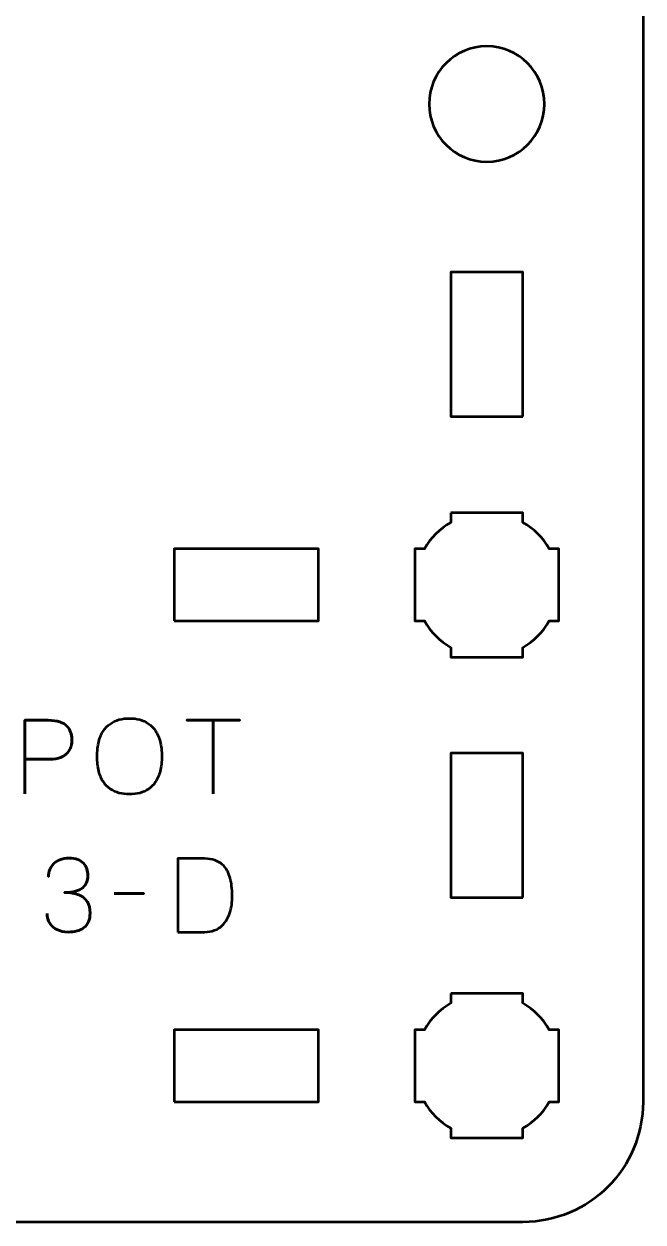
# Model space of a CAD drawing. Header units: centimetres. Extents: x -20.2 to 16.4, y -19.5 to -10.2.
# Drawn here: x 0.574 to 3.15, y -19.5 to -14.517 of the extents above; entities that cross this region are included whole.
import ezdxf

# ---------------------------------------------------------------- set-up
doc = ezdxf.new("R2010")
doc.units = ezdxf.units.CM
doc.header["$MEASUREMENT"] = 0
doc.layers.add('Layer 1', color=7, linetype='Continuous')

msp = doc.modelspace()

# ---------------------------------------------------------------- linework, layer by layer
at = {"layer": 'Layer 1', "lineweight": 53}
for points, knots in [([(1.00794, -19.5), (1.00794, -19.5), (2.64993, -19.5), (2.64993, -19.5), (2.64993, -19.5), (2.92693, -19.5), (3.15002, -19.2769), (3.15002, -18.9999), (3.15002, -18.9999), (3.15002, -16.23331), (3.15002, -13.46669), (3.15002, -10.7001), (3.15002, -10.7001), (3.15002, -10.4231), (2.92706, -10.2), (2.64993, -10.2), (2.64993, -10.2), (2.64993, -10.2), (-1.64993, -10.2), (-1.64993, -10.2), (-1.64993, -10.2), (-1.92693, -10.2), (-2.15002, -10.4231), (-2.15002, -10.7001), (-2.15002, -10.7001), (-2.15002, -13.46669), (-2.15002, -16.23331), (-2.15002, -18.9999), (-2.15002, -18.9999), (-2.15002, -19.27685), (-1.92714, -19.49992), (-1.65008, -19.5), (-1.65008, -19.5), (-1.65008, -19.5), (-0.00806, -19.5), (-0.00806, -19.5), (-0.00806, -19.5), (-0.00806, -19.5), (1.00794, -19.5), (1.00794, -19.5)], [0, 0, 0, 0, 0.1, 0.1, 0.1, 0.1, 0.2, 0.2, 0.2, 0.2, 0.3, 0.3, 0.3, 0.3, 0.4, 0.4, 0.4, 0.4, 0.5, 0.5, 0.5, 0.5, 0.6, 0.6, 0.6, 0.6, 0.7, 0.7, 0.7, 0.7, 0.8, 0.8, 0.8, 0.8, 0.9, 0.9, 0.9, 0.9, 1, 1, 1, 1]), ([(2.49996, -15.09004), (2.36744, -15.09004), (2.25996, -14.98256), (2.25996, -14.85004), (2.25996, -14.85004), (2.25996, -14.71752), (2.36744, -14.61004), (2.49996, -14.61004), (2.49996, -14.61004), (2.63248, -14.61004), (2.73996, -14.71752), (2.73996, -14.85004), (2.73996, -14.85004), (2.73996, -14.98256), (2.63248, -15.09004), (2.49996, -15.09004)], [0, 0, 0, 0, 0.25, 0.25, 0.25, 0.25, 0.5, 0.5, 0.5, 0.5, 0.75, 0.75, 0.75, 0.75, 1, 1, 1, 1]), ([(2.64993, -16.14995), (2.64993, -16.14995), (2.34992, -16.14995), (2.34992, -16.14995), (2.34992, -16.14995), (2.34992, -16.14995), (2.34992, -15.54996), (2.34992, -15.54996), (2.34992, -15.54996), (2.34992, -15.54996), (2.64993, -15.54996), (2.64993, -15.54996), (2.64993, -15.54996), (2.64993, -15.54996), (2.64993, -16.14995), (2.64993, -16.14995)], [0, 0, 0, 0, 0.25, 0.25, 0.25, 0.25, 0.5, 0.5, 0.5, 0.5, 0.75, 0.75, 0.75, 0.75, 1, 1, 1, 1]), ([(2.34993, -16.55005), (2.34993, -16.55005), (2.49845, -16.55005), (2.49845, -16.55005), (2.49845, -16.55005), (2.49845, -16.55005), (2.5, -16.55003), (2.5, -16.55003), (2.5, -16.55003), (2.5, -16.55003), (2.50155, -16.55005), (2.50155, -16.55005), (2.50155, -16.55005), (2.50155, -16.55005), (2.64993, -16.55005), (2.64993, -16.55005), (2.64993, -16.55005), (2.64993, -16.55005), (2.64993, -16.59014), (2.64993, -16.59014), (2.64993, -16.59014), (2.6955, -16.61649), (2.73348, -16.65449), (2.75984, -16.70004), (2.75984, -16.70004), (2.75984, -16.70004), (2.79993, -16.70004), (2.79993, -16.70004), (2.79993, -16.70004), (2.79993, -16.70004), (2.79993, -16.84409), (2.79993, -16.84409), (2.79993, -16.84409), (2.79993, -16.84409), (2.79999, -16.85003), (2.79999, -16.85003), (2.79999, -16.85003), (2.79999, -16.85003), (2.79993, -16.85597), (2.79993, -16.85597), (2.79993, -16.85597), (2.79993, -16.85597), (2.79993, -17.00004), (2.79993, -17.00004), (2.79993, -17.00004), (2.79993, -17.00004), (2.75986, -17.00004), (2.75986, -17.00004), (2.75986, -17.00004), (2.7335, -17.04561), (2.69551, -17.0836), (2.64993, -17.10994), (2.64993, -17.10994), (2.64993, -17.10994), (2.64993, -17.15004), (2.64993, -17.15004), (2.64993, -17.15004), (2.64993, -17.15004), (2.34993, -17.15004), (2.34993, -17.15004), (2.34993, -17.15004), (2.34993, -17.15004), (2.34993, -17.10985), (2.34993, -17.10985), (2.34993, -17.10985), (2.30443, -17.08351), (2.26649, -17.04555), (2.24015, -17.00004), (2.24015, -17.00004), (2.24015, -17.00004), (2.19994, -17.00004), (2.19994, -17.00004), (2.19994, -17.00004), (2.19994, -17.00004), (2.19994, -16.70004), (2.19994, -16.70004), (2.19994, -16.70004), (2.19994, -16.70004), (2.24017, -16.70004), (2.24017, -16.70004), (2.24017, -16.70004), (2.26651, -16.65454), (2.30444, -16.61658), (2.34993, -16.59024), (2.34993, -16.59024), (2.34993, -16.59024), (2.34993, -16.55005), (2.34993, -16.55005)], [0, 0, 0, 0, 0.0454545, 0.0454545, 0.0454545, 0.0454545, 0.0909091, 0.0909091, 0.0909091, 0.0909091, 0.1363636, 0.1363636, 0.1363636, 0.1363636, 0.1818182, 0.1818182, 0.1818182, 0.1818182, 0.2272727, 0.2272727, 0.2272727, 0.2272727, 0.2727273, 0.2727273, 0.2727273, 0.2727273, 0.3181818, 0.3181818, 0.3181818, 0.3181818, 0.3636364, 0.3636364, 0.3636364, 0.3636364, 0.4090909, 0.4090909, 0.4090909, 0.4090909, 0.4545455, 0.4545455, 0.4545455, 0.4545455, 0.5, 0.5, 0.5, 0.5, 0.5454545, 0.5454545, 0.5454545, 0.5454545, 0.5909091, 0.5909091, 0.5909091, 0.5909091, 0.6363636, 0.6363636, 0.6363636, 0.6363636, 0.6818182, 0.6818182, 0.6818182, 0.6818182, 0.7272727, 0.7272727, 0.7272727, 0.7272727, 0.7727273, 0.7727273, 0.7727273, 0.7727273, 0.8181818, 0.8181818, 0.8181818, 0.8181818, 0.8636364, 0.8636364, 0.8636364, 0.8636364, 0.9090909, 0.9090909, 0.9090909, 0.9090909, 0.9545455, 0.9545455, 0.9545455, 0.9545455, 1, 1, 1, 1]), ([(1.19993, -16.99995), (1.19993, -16.99995), (1.19993, -16.69994), (1.19993, -16.69994), (1.19993, -16.69994), (1.19993, -16.69994), (1.79992, -16.69994), (1.79992, -16.69994), (1.79992, -16.69994), (1.79992, -16.69994), (1.79992, -16.99995), (1.79992, -16.99995), (1.79992, -16.99995), (1.79992, -16.99995), (1.19993, -16.99995), (1.19993, -16.99995)], [0, 0, 0, 0, 0.25, 0.25, 0.25, 0.25, 0.5, 0.5, 0.5, 0.5, 0.75, 0.75, 0.75, 0.75, 1, 1, 1, 1]), ([(2.64993, -18.14995), (2.64993, -18.14995), (2.34992, -18.14995), (2.34992, -18.14995), (2.34992, -18.14995), (2.34992, -18.14995), (2.34992, -17.54996), (2.34992, -17.54996), (2.34992, -17.54996), (2.34992, -17.54996), (2.64993, -17.54996), (2.64993, -17.54996), (2.64993, -17.54996), (2.64993, -17.54996), (2.64993, -18.14995), (2.64993, -18.14995)], [0, 0, 0, 0, 0.25, 0.25, 0.25, 0.25, 0.5, 0.5, 0.5, 0.5, 0.75, 0.75, 0.75, 0.75, 1, 1, 1, 1]), ([(2.34993, -18.55005), (2.34993, -18.55005), (2.49845, -18.55005), (2.49845, -18.55005), (2.49845, -18.55005), (2.49845, -18.55005), (2.5, -18.55003), (2.5, -18.55003), (2.5, -18.55003), (2.5, -18.55003), (2.50155, -18.55005), (2.50155, -18.55005), (2.50155, -18.55005), (2.50155, -18.55005), (2.64993, -18.55005), (2.64993, -18.55005), (2.64993, -18.55005), (2.64993, -18.55005), (2.64993, -18.59014), (2.64993, -18.59014), (2.64993, -18.59014), (2.6955, -18.61649), (2.73348, -18.65449), (2.75984, -18.70004), (2.75984, -18.70004), (2.75984, -18.70004), (2.79993, -18.70004), (2.79993, -18.70004), (2.79993, -18.70004), (2.79993, -18.70004), (2.79993, -18.84409), (2.79993, -18.84409), (2.79993, -18.84409), (2.79993, -18.84409), (2.79999, -18.85003), (2.79999, -18.85003), (2.79999, -18.85003), (2.79999, -18.85003), (2.79993, -18.85597), (2.79993, -18.85597), (2.79993, -18.85597), (2.79993, -18.85597), (2.79993, -19.00004), (2.79993, -19.00004), (2.79993, -19.00004), (2.79993, -19.00004), (2.75986, -19.00004), (2.75986, -19.00004), (2.75986, -19.00004), (2.7335, -19.04561), (2.69551, -19.0836), (2.64993, -19.10994), (2.64993, -19.10994), (2.64993, -19.10994), (2.64993, -19.15004), (2.64993, -19.15004), (2.64993, -19.15004), (2.64993, -19.15004), (2.34993, -19.15004), (2.34993, -19.15004), (2.34993, -19.15004), (2.34993, -19.15004), (2.34993, -19.10985), (2.34993, -19.10985), (2.34993, -19.10985), (2.30443, -19.08351), (2.26649, -19.04555), (2.24015, -19.00004), (2.24015, -19.00004), (2.24015, -19.00004), (2.19994, -19.00004), (2.19994, -19.00004), (2.19994, -19.00004), (2.19994, -19.00004), (2.19994, -18.70004), (2.19994, -18.70004), (2.19994, -18.70004), (2.19994, -18.70004), (2.24017, -18.70004), (2.24017, -18.70004), (2.24017, -18.70004), (2.26651, -18.65454), (2.30444, -18.61658), (2.34993, -18.59024), (2.34993, -18.59024), (2.34993, -18.59024), (2.34993, -18.55005), (2.34993, -18.55005)], [0, 0, 0, 0, 0.0454545, 0.0454545, 0.0454545, 0.0454545, 0.0909091, 0.0909091, 0.0909091, 0.0909091, 0.1363636, 0.1363636, 0.1363636, 0.1363636, 0.1818182, 0.1818182, 0.1818182, 0.1818182, 0.2272727, 0.2272727, 0.2272727, 0.2272727, 0.2727273, 0.2727273, 0.2727273, 0.2727273, 0.3181818, 0.3181818, 0.3181818, 0.3181818, 0.3636364, 0.3636364, 0.3636364, 0.3636364, 0.4090909, 0.4090909, 0.4090909, 0.4090909, 0.4545455, 0.4545455, 0.4545455, 0.4545455, 0.5, 0.5, 0.5, 0.5, 0.5454545, 0.5454545, 0.5454545, 0.5454545, 0.5909091, 0.5909091, 0.5909091, 0.5909091, 0.6363636, 0.6363636, 0.6363636, 0.6363636, 0.6818182, 0.6818182, 0.6818182, 0.6818182, 0.7272727, 0.7272727, 0.7272727, 0.7272727, 0.7727273, 0.7727273, 0.7727273, 0.7727273, 0.8181818, 0.8181818, 0.8181818, 0.8181818, 0.8636364, 0.8636364, 0.8636364, 0.8636364, 0.9090909, 0.9090909, 0.9090909, 0.9090909, 0.9545455, 0.9545455, 0.9545455, 0.9545455, 1, 1, 1, 1]), ([(1.19993, -18.99995), (1.19993, -18.99995), (1.19993, -18.69994), (1.19993, -18.69994), (1.19993, -18.69994), (1.19993, -18.69994), (1.79992, -18.69994), (1.79992, -18.69994), (1.79992, -18.69994), (1.79992, -18.69994), (1.79992, -18.99995), (1.79992, -18.99995), (1.79992, -18.99995), (1.79992, -18.99995), (1.19993, -18.99995), (1.19993, -18.99995)], [0, 0, 0, 0, 0.25, 0.25, 0.25, 0.25, 0.5, 0.5, 0.5, 0.5, 0.75, 0.75, 0.75, 0.75, 1, 1, 1, 1])]:
    msp.add_open_spline(points, degree=3, knots=knots, dxfattribs=at)
at = {"layer": 'Layer 1', "color": 5, "lineweight": 53}
for points, knots in [([(0.57807, -17.71841), (0.57807, -17.71841), (0.57807, -17.41319), (0.57807, -17.41319), (0.57807, -17.41319), (0.57807, -17.41319), (0.67544, -17.41319), (0.67544, -17.41319), (0.67544, -17.41319), (0.69491, -17.41326), (0.71092, -17.41545), (0.72355, -17.41968), (0.72355, -17.41968), (0.73611, -17.42384), (0.74599, -17.42963), (0.75312, -17.43697), (0.75312, -17.43697), (0.76024, -17.44423), (0.76532, -17.45256), (0.76843, -17.46194), (0.76843, -17.46194), (0.77146, -17.47133), (0.77322, -17.48113), (0.77365, -17.49151), (0.77365, -17.49151), (0.77414, -17.50188), (0.77294, -17.51204), (0.77012, -17.52191), (0.77012, -17.52191), (0.76723, -17.53179), (0.76236, -17.54075), (0.75537, -17.5488), (0.75537, -17.5488), (0.74846, -17.55684), (0.73908, -17.56326), (0.72729, -17.56799), (0.72729, -17.56799), (0.71551, -17.57278), (0.70091, -17.57518), (0.68348, -17.57532), (0.68348, -17.57532), (0.68348, -17.57532), (0.57807, -17.57532), (0.57807, -17.57532), (0.57807, -17.57532), (0.57807, -17.57532), (0.68348, -17.57532), (0.68348, -17.57532), (0.68348, -17.57532), (0.70055, -17.57518), (0.71502, -17.57278), (0.72673, -17.56799), (0.72673, -17.56799), (0.73851, -17.56326), (0.7479, -17.55684), (0.75495, -17.5488), (0.75495, -17.5488), (0.76194, -17.54075), (0.76695, -17.53179), (0.76991, -17.52191), (0.76991, -17.52191), (0.77287, -17.51204), (0.77414, -17.50188), (0.77365, -17.49151), (0.77365, -17.49151), (0.77322, -17.48113), (0.77146, -17.47133), (0.76829, -17.46194), (0.76829, -17.46194), (0.76518, -17.45256), (0.75996, -17.44423), (0.75283, -17.43697), (0.75283, -17.43697), (0.74564, -17.42963), (0.73576, -17.42384), (0.7232, -17.41968), (0.7232, -17.41968), (0.71057, -17.41545), (0.6947, -17.41326), (0.67544, -17.41319), (0.67544, -17.41319), (0.67544, -17.41319), (0.57807, -17.41319), (0.57807, -17.41319), (0.57807, -17.41319), (0.57807, -17.41319), (0.57807, -17.71841), (0.57807, -17.71841)], [0, 0, 0, 0, 0.0454545, 0.0454545, 0.0454545, 0.0454545, 0.0909091, 0.0909091, 0.0909091, 0.0909091, 0.1363636, 0.1363636, 0.1363636, 0.1363636, 0.1818182, 0.1818182, 0.1818182, 0.1818182, 0.2272727, 0.2272727, 0.2272727, 0.2272727, 0.2727273, 0.2727273, 0.2727273, 0.2727273, 0.3181818, 0.3181818, 0.3181818, 0.3181818, 0.3636364, 0.3636364, 0.3636364, 0.3636364, 0.4090909, 0.4090909, 0.4090909, 0.4090909, 0.4545455, 0.4545455, 0.4545455, 0.4545455, 0.5, 0.5, 0.5, 0.5, 0.5454545, 0.5454545, 0.5454545, 0.5454545, 0.5909091, 0.5909091, 0.5909091, 0.5909091, 0.6363636, 0.6363636, 0.6363636, 0.6363636, 0.6818182, 0.6818182, 0.6818182, 0.6818182, 0.7272727, 0.7272727, 0.7272727, 0.7272727, 0.7727273, 0.7727273, 0.7727273, 0.7727273, 0.8181818, 0.8181818, 0.8181818, 0.8181818, 0.8636364, 0.8636364, 0.8636364, 0.8636364, 0.9090909, 0.9090909, 0.9090909, 0.9090909, 0.9545455, 0.9545455, 0.9545455, 0.9545455, 1, 1, 1, 1]), ([(1.01325, -17.72095), (1.02814, -17.72102), (1.04225, -17.71926), (1.05572, -17.7158), (1.05572, -17.7158), (1.06913, -17.71227), (1.0814, -17.70677), (1.09262, -17.69915), (1.09262, -17.69915), (1.10384, -17.6916), (1.11358, -17.68165), (1.12183, -17.66937), (1.12183, -17.66937), (1.13009, -17.6571), (1.13644, -17.64221), (1.14095, -17.62471), (1.14095, -17.62471), (1.14554, -17.60722), (1.1478, -17.58682), (1.14787, -17.56347), (1.14787, -17.56347), (1.1478, -17.54012), (1.14554, -17.51973), (1.14095, -17.50216), (1.14095, -17.50216), (1.13644, -17.48459), (1.13009, -17.46963), (1.12183, -17.45729), (1.12183, -17.45729), (1.11358, -17.44494), (1.10384, -17.43492), (1.09262, -17.42723), (1.09262, -17.42723), (1.0814, -17.41954), (1.06913, -17.41397), (1.05572, -17.41037), (1.05572, -17.41037), (1.04225, -17.40684), (1.02814, -17.40508), (1.01325, -17.40515), (1.01325, -17.40515), (0.99836, -17.40508), (0.98425, -17.40684), (0.97077, -17.41037), (0.97077, -17.41037), (0.95737, -17.41397), (0.94509, -17.41954), (0.93387, -17.42723), (0.93387, -17.42723), (0.92266, -17.43492), (0.91292, -17.44494), (0.90466, -17.45729), (0.90466, -17.45729), (0.89641, -17.46963), (0.89006, -17.48459), (0.88554, -17.50216), (0.88554, -17.50216), (0.88096, -17.51973), (0.8787, -17.54012), (0.87863, -17.56347), (0.87863, -17.56347), (0.8787, -17.58682), (0.88096, -17.60722), (0.88554, -17.62471), (0.88554, -17.62471), (0.89006, -17.64221), (0.89641, -17.6571), (0.90466, -17.66937), (0.90466, -17.66937), (0.91292, -17.68165), (0.92266, -17.6916), (0.93387, -17.69915), (0.93387, -17.69915), (0.94509, -17.70677), (0.95737, -17.71227), (0.97077, -17.7158), (0.97077, -17.7158), (0.98425, -17.71926), (0.99836, -17.72102), (1.01325, -17.72095)], [0, 0, 0, 0, 0.05, 0.05, 0.05, 0.05, 0.1, 0.1, 0.1, 0.1, 0.15, 0.15, 0.15, 0.15, 0.2, 0.2, 0.2, 0.2, 0.25, 0.25, 0.25, 0.25, 0.3, 0.3, 0.3, 0.3, 0.35, 0.35, 0.35, 0.35, 0.4, 0.4, 0.4, 0.4, 0.45, 0.45, 0.45, 0.45, 0.5, 0.5, 0.5, 0.5, 0.55, 0.55, 0.55, 0.55, 0.6, 0.6, 0.6, 0.6, 0.65, 0.65, 0.65, 0.65, 0.7, 0.7, 0.7, 0.7, 0.75, 0.75, 0.75, 0.75, 0.8, 0.8, 0.8, 0.8, 0.85, 0.85, 0.85, 0.85, 0.9, 0.9, 0.9, 0.9, 0.95, 0.95, 0.95, 0.95, 1, 1, 1, 1]), ([(1.01325, -17.72095), (1.02814, -17.72102), (1.04225, -17.71926), (1.05572, -17.7158), (1.05572, -17.7158), (1.06913, -17.71227), (1.0814, -17.70677), (1.09262, -17.69915), (1.09262, -17.69915), (1.10384, -17.6916), (1.11358, -17.68165), (1.12183, -17.66937), (1.12183, -17.66937), (1.13009, -17.6571), (1.13644, -17.64221), (1.14095, -17.62471), (1.14095, -17.62471), (1.14554, -17.60722), (1.1478, -17.58682), (1.14787, -17.56347), (1.14787, -17.56347), (1.1478, -17.54012), (1.14554, -17.51973), (1.14095, -17.50216), (1.14095, -17.50216), (1.13644, -17.48459), (1.13009, -17.46963), (1.12183, -17.45729), (1.12183, -17.45729), (1.11358, -17.44494), (1.10384, -17.43492), (1.09262, -17.42723), (1.09262, -17.42723), (1.0814, -17.41954), (1.06913, -17.41397), (1.05572, -17.41037), (1.05572, -17.41037), (1.04225, -17.40684), (1.02814, -17.40508), (1.01325, -17.40515), (1.01325, -17.40515), (0.99836, -17.40508), (0.98425, -17.40684), (0.97077, -17.41037), (0.97077, -17.41037), (0.95737, -17.41397), (0.94509, -17.41954), (0.93387, -17.42723), (0.93387, -17.42723), (0.92266, -17.43492), (0.91292, -17.44494), (0.90466, -17.45729), (0.90466, -17.45729), (0.89641, -17.46963), (0.89006, -17.48459), (0.88554, -17.50216), (0.88554, -17.50216), (0.88096, -17.51973), (0.8787, -17.54012), (0.87863, -17.56347), (0.87863, -17.56347), (0.8787, -17.58682), (0.88096, -17.60722), (0.88554, -17.62471), (0.88554, -17.62471), (0.89006, -17.64221), (0.89641, -17.6571), (0.90466, -17.66937), (0.90466, -17.66937), (0.91292, -17.68165), (0.92266, -17.6916), (0.93387, -17.69915), (0.93387, -17.69915), (0.94509, -17.70677), (0.95737, -17.71227), (0.97077, -17.7158), (0.97077, -17.7158), (0.98425, -17.71926), (0.99836, -17.72102), (1.01325, -17.72095)], [0, 0, 0, 0, 0.05, 0.05, 0.05, 0.05, 0.1, 0.1, 0.1, 0.1, 0.15, 0.15, 0.15, 0.15, 0.2, 0.2, 0.2, 0.2, 0.25, 0.25, 0.25, 0.25, 0.3, 0.3, 0.3, 0.3, 0.35, 0.35, 0.35, 0.35, 0.4, 0.4, 0.4, 0.4, 0.45, 0.45, 0.45, 0.45, 0.5, 0.5, 0.5, 0.5, 0.55, 0.55, 0.55, 0.55, 0.6, 0.6, 0.6, 0.6, 0.65, 0.65, 0.65, 0.65, 0.7, 0.7, 0.7, 0.7, 0.75, 0.75, 0.75, 0.75, 0.8, 0.8, 0.8, 0.8, 0.85, 0.85, 0.85, 0.85, 0.9, 0.9, 0.9, 0.9, 0.95, 0.95, 0.95, 0.95, 1, 1, 1, 1]), ([(1.36207, -17.71841), (1.36207, -17.71841), (1.36207, -17.41319), (1.36207, -17.41319), (1.36207, -17.41319), (1.36207, -17.41319), (1.25243, -17.41319), (1.25243, -17.41319), (1.25243, -17.41319), (1.25243, -17.41319), (1.47256, -17.41319), (1.47256, -17.41319), (1.47256, -17.41319), (1.47256, -17.41319), (1.36207, -17.41319), (1.36207, -17.41319), (1.36207, -17.41319), (1.36207, -17.41319), (1.36207, -17.71841), (1.36207, -17.71841)], [0, 0, 0, 0, 0.2, 0.2, 0.2, 0.2, 0.4, 0.4, 0.4, 0.4, 0.6, 0.6, 0.6, 0.6, 0.8, 0.8, 0.8, 0.8, 1, 1, 1, 1]), ([(0.67078, -18.2171), (0.67085, -18.23234), (0.67438, -18.2456), (0.68136, -18.2571), (0.68136, -18.2571), (0.68835, -18.26853), (0.6983, -18.27749), (0.71128, -18.28391), (0.71128, -18.28391), (0.72426, -18.29033), (0.73985, -18.29358), (0.75799, -18.29372), (0.75799, -18.29372), (0.7716, -18.29372), (0.78395, -18.29231), (0.79517, -18.28935), (0.79517, -18.28935), (0.80632, -18.28638), (0.81591, -18.2818), (0.82403, -18.27552), (0.82403, -18.27552), (0.83214, -18.26924), (0.83835, -18.26112), (0.84279, -18.25125), (0.84279, -18.25125), (0.84717, -18.2413), (0.84935, -18.22937), (0.84942, -18.2154), (0.84942, -18.2154), (0.8495, -18.19678), (0.84569, -18.18104), (0.83814, -18.16827), (0.83814, -18.16827), (0.83059, -18.1555), (0.81887, -18.14591), (0.80314, -18.13935), (0.80314, -18.13935), (0.78741, -18.13278), (0.76723, -18.12947), (0.74275, -18.12947), (0.74275, -18.12947), (0.76102, -18.12954), (0.77633, -18.12785), (0.78882, -18.12439), (0.78882, -18.12439), (0.80124, -18.12093), (0.81118, -18.11606), (0.81866, -18.10971), (0.81866, -18.10971), (0.82614, -18.10343), (0.83157, -18.09595), (0.83482, -18.08735), (0.83482, -18.08735), (0.83814, -18.07881), (0.83976, -18.06943), (0.83969, -18.0592), (0.83969, -18.0592), (0.83976, -18.04896), (0.83835, -18.03951), (0.83553, -18.03076), (0.83553, -18.03076), (0.83277, -18.02201), (0.82826, -18.01432), (0.82212, -18.00776), (0.82212, -18.00776), (0.81598, -18.0012), (0.80787, -17.99605), (0.79792, -17.99238), (0.79792, -17.99238), (0.7879, -17.98871), (0.77569, -17.98688), (0.76137, -17.98681), (0.76137, -17.98681), (0.74712, -17.98688), (0.73463, -17.98899), (0.72405, -17.99309), (0.72405, -17.99309), (0.71339, -17.99718), (0.70465, -18.00275), (0.69759, -18.00988), (0.69759, -18.00988), (0.69061, -18.017), (0.68538, -18.02512), (0.68193, -18.03429), (0.68193, -18.03429), (0.6784, -18.04346), (0.67671, -18.0532), (0.67671, -18.06343), (0.67671, -18.06343), (0.67671, -18.0532), (0.6784, -18.04346), (0.68193, -18.03429), (0.68193, -18.03429), (0.68538, -18.02512), (0.69061, -18.017), (0.69759, -18.00988), (0.69759, -18.00988), (0.70465, -18.00275), (0.71339, -17.99718), (0.72405, -17.99309), (0.72405, -17.99309), (0.73463, -17.98899), (0.74712, -17.98688), (0.76137, -17.98681), (0.76137, -17.98681), (0.77569, -17.98688), (0.7879, -17.98871), (0.79792, -17.99238), (0.79792, -17.99238), (0.80787, -17.99605), (0.81598, -18.0012), (0.82212, -18.00776), (0.82212, -18.00776), (0.82826, -18.01432), (0.83277, -18.02201), (0.83553, -18.03076), (0.83553, -18.03076), (0.83835, -18.03951), (0.83976, -18.04896), (0.83969, -18.0592), (0.83969, -18.0592), (0.83976, -18.06943), (0.83814, -18.07881), (0.83482, -18.08735), (0.83482, -18.08735), (0.83157, -18.09595), (0.82614, -18.10343), (0.81866, -18.10971), (0.81866, -18.10971), (0.81118, -18.11606), (0.80124, -18.12093), (0.78882, -18.12439), (0.78882, -18.12439), (0.77633, -18.12785), (0.76102, -18.12954), (0.74275, -18.12947), (0.74275, -18.12947), (0.76723, -18.12947), (0.78741, -18.13278), (0.80314, -18.13935), (0.80314, -18.13935), (0.81887, -18.14591), (0.83059, -18.1555), (0.83814, -18.16827), (0.83814, -18.16827), (0.84569, -18.18104), (0.8495, -18.19678), (0.84942, -18.2154), (0.84942, -18.2154), (0.84935, -18.22937), (0.84717, -18.2413), (0.84279, -18.25125), (0.84279, -18.25125), (0.83835, -18.26112), (0.83214, -18.26924), (0.82403, -18.27552), (0.82403, -18.27552), (0.81591, -18.2818), (0.80632, -18.28638), (0.79517, -18.28935), (0.79517, -18.28935), (0.78395, -18.29231), (0.7716, -18.29372), (0.75799, -18.29372), (0.75799, -18.29372), (0.73985, -18.29358), (0.72426, -18.29033), (0.71128, -18.28391), (0.71128, -18.28391), (0.6983, -18.27749), (0.68835, -18.26853), (0.68136, -18.2571), (0.68136, -18.2571), (0.67438, -18.2456), (0.67085, -18.23234), (0.67078, -18.2171)], [0, 0, 0, 0, 0.0227273, 0.0227273, 0.0227273, 0.0227273, 0.0454545, 0.0454545, 0.0454545, 0.0454545, 0.0681818, 0.0681818, 0.0681818, 0.0681818, 0.0909091, 0.0909091, 0.0909091, 0.0909091, 0.1136364, 0.1136364, 0.1136364, 0.1136364, 0.1363636, 0.1363636, 0.1363636, 0.1363636, 0.1590909, 0.1590909, 0.1590909, 0.1590909, 0.1818182, 0.1818182, 0.1818182, 0.1818182, 0.2045455, 0.2045455, 0.2045455, 0.2045455, 0.2272727, 0.2272727, 0.2272727, 0.2272727, 0.25, 0.25, 0.25, 0.25, 0.2727273, 0.2727273, 0.2727273, 0.2727273, 0.2954545, 0.2954545, 0.2954545, 0.2954545, 0.3181818, 0.3181818, 0.3181818, 0.3181818, 0.3409091, 0.3409091, 0.3409091, 0.3409091, 0.3636364, 0.3636364, 0.3636364, 0.3636364, 0.3863636, 0.3863636, 0.3863636, 0.3863636, 0.4090909, 0.4090909, 0.4090909, 0.4090909, 0.4318182, 0.4318182, 0.4318182, 0.4318182, 0.4545455, 0.4545455, 0.4545455, 0.4545455, 0.4772727, 0.4772727, 0.4772727, 0.4772727, 0.5, 0.5, 0.5, 0.5, 0.5227273, 0.5227273, 0.5227273, 0.5227273, 0.5454545, 0.5454545, 0.5454545, 0.5454545, 0.5681818, 0.5681818, 0.5681818, 0.5681818, 0.5909091, 0.5909091, 0.5909091, 0.5909091, 0.6136364, 0.6136364, 0.6136364, 0.6136364, 0.6363636, 0.6363636, 0.6363636, 0.6363636, 0.6590909, 0.6590909, 0.6590909, 0.6590909, 0.6818182, 0.6818182, 0.6818182, 0.6818182, 0.7045455, 0.7045455, 0.7045455, 0.7045455, 0.7272727, 0.7272727, 0.7272727, 0.7272727, 0.75, 0.75, 0.75, 0.75, 0.7727273, 0.7727273, 0.7727273, 0.7727273, 0.7954545, 0.7954545, 0.7954545, 0.7954545, 0.8181818, 0.8181818, 0.8181818, 0.8181818, 0.8409091, 0.8409091, 0.8409091, 0.8409091, 0.8636364, 0.8636364, 0.8636364, 0.8636364, 0.8863636, 0.8863636, 0.8863636, 0.8863636, 0.9090909, 0.9090909, 0.9090909, 0.9090909, 0.9318182, 0.9318182, 0.9318182, 0.9318182, 0.9545455, 0.9545455, 0.9545455, 0.9545455, 0.9772727, 0.9772727, 0.9772727, 0.9772727, 1, 1, 1, 1]), ([(1.21518, -18.29372), (1.21518, -18.29372), (1.21518, -17.9885), (1.21518, -17.9885), (1.21518, -17.9885), (1.21518, -17.9885), (1.32525, -17.9885), (1.32525, -17.9885), (1.32525, -17.9885), (1.34197, -17.98857), (1.35643, -17.99076), (1.36864, -17.99506), (1.36864, -17.99506), (1.38077, -17.99936), (1.39107, -18.00529), (1.3994, -18.01277), (1.3994, -18.01277), (1.40779, -18.02032), (1.41457, -18.029), (1.41986, -18.03873), (1.41986, -18.03873), (1.42515, -18.04854), (1.42924, -18.05898), (1.43214, -18.07006), (1.43214, -18.07006), (1.43503, -18.08107), (1.43707, -18.09229), (1.43834, -18.10364), (1.43834, -18.10364), (1.43961, -18.115), (1.44046, -18.12601), (1.44081, -18.13666), (1.44081, -18.13666), (1.44131, -18.14732), (1.44096, -18.15854), (1.43983, -18.17032), (1.43983, -18.17032), (1.4387, -18.1821), (1.43658, -18.19388), (1.43341, -18.2056), (1.43341, -18.2056), (1.4303, -18.21731), (1.42586, -18.22846), (1.42014, -18.23897), (1.42014, -18.23897), (1.4145, -18.24955), (1.4073, -18.25894), (1.39869, -18.26712), (1.39869, -18.26712), (1.39001, -18.27531), (1.37964, -18.2818), (1.36751, -18.28652), (1.36751, -18.28652), (1.35537, -18.29125), (1.34126, -18.29365), (1.32525, -18.29372), (1.32525, -18.29372), (1.32525, -18.29372), (1.21518, -18.29372), (1.21518, -18.29372)], [0, 0, 0, 0, 0.0666667, 0.0666667, 0.0666667, 0.0666667, 0.1333333, 0.1333333, 0.1333333, 0.1333333, 0.2, 0.2, 0.2, 0.2, 0.2666667, 0.2666667, 0.2666667, 0.2666667, 0.3333333, 0.3333333, 0.3333333, 0.3333333, 0.4, 0.4, 0.4, 0.4, 0.4666667, 0.4666667, 0.4666667, 0.4666667, 0.5333333, 0.5333333, 0.5333333, 0.5333333, 0.6, 0.6, 0.6, 0.6, 0.6666667, 0.6666667, 0.6666667, 0.6666667, 0.7333333, 0.7333333, 0.7333333, 0.7333333, 0.8, 0.8, 0.8, 0.8, 0.8666667, 0.8666667, 0.8666667, 0.8666667, 0.9333333, 0.9333333, 0.9333333, 0.9333333, 1, 1, 1, 1]), ([(1.21518, -18.29372), (1.21518, -18.29372), (1.21518, -17.9885), (1.21518, -17.9885), (1.21518, -17.9885), (1.21518, -17.9885), (1.32525, -17.9885), (1.32525, -17.9885), (1.32525, -17.9885), (1.34197, -17.98857), (1.35643, -17.99076), (1.36864, -17.99506), (1.36864, -17.99506), (1.38077, -17.99936), (1.39107, -18.00529), (1.3994, -18.01277), (1.3994, -18.01277), (1.40779, -18.02032), (1.41457, -18.029), (1.41986, -18.03873), (1.41986, -18.03873), (1.42515, -18.04854), (1.42924, -18.05898), (1.43214, -18.07006), (1.43214, -18.07006), (1.43503, -18.08107), (1.43707, -18.09229), (1.43834, -18.10364), (1.43834, -18.10364), (1.43961, -18.115), (1.44046, -18.12601), (1.44081, -18.13666), (1.44081, -18.13666), (1.44131, -18.14732), (1.44096, -18.15854), (1.43983, -18.17032), (1.43983, -18.17032), (1.4387, -18.1821), (1.43658, -18.19388), (1.43341, -18.2056), (1.43341, -18.2056), (1.4303, -18.21731), (1.42586, -18.22846), (1.42014, -18.23897), (1.42014, -18.23897), (1.4145, -18.24955), (1.4073, -18.25894), (1.39869, -18.26712), (1.39869, -18.26712), (1.39001, -18.27531), (1.37964, -18.2818), (1.36751, -18.28652), (1.36751, -18.28652), (1.35537, -18.29125), (1.34126, -18.29365), (1.32525, -18.29372), (1.32525, -18.29372), (1.32525, -18.29372), (1.21518, -18.29372), (1.21518, -18.29372)], [0, 0, 0, 0, 0.0666667, 0.0666667, 0.0666667, 0.0666667, 0.1333333, 0.1333333, 0.1333333, 0.1333333, 0.2, 0.2, 0.2, 0.2, 0.2666667, 0.2666667, 0.2666667, 0.2666667, 0.3333333, 0.3333333, 0.3333333, 0.3333333, 0.4, 0.4, 0.4, 0.4, 0.4666667, 0.4666667, 0.4666667, 0.4666667, 0.5333333, 0.5333333, 0.5333333, 0.5333333, 0.6, 0.6, 0.6, 0.6, 0.6666667, 0.6666667, 0.6666667, 0.6666667, 0.7333333, 0.7333333, 0.7333333, 0.7333333, 0.8, 0.8, 0.8, 0.8, 0.8666667, 0.8666667, 0.8666667, 0.8666667, 0.9333333, 0.9333333, 0.9333333, 0.9333333, 1, 1, 1, 1]), ([(0.94933, -18.13412), (0.94933, -18.13412), (1.07252, -18.13412), (1.07252, -18.13412), (1.07252, -18.13412), (1.07252, -18.13412), (0.94933, -18.13412), (0.94933, -18.13412)], [0, 0, 0, 0, 0.5, 0.5, 0.5, 0.5, 1, 1, 1, 1])]:
    msp.add_open_spline(points, degree=3, knots=knots, dxfattribs=at)

doc.saveas('drawing.dxf')
